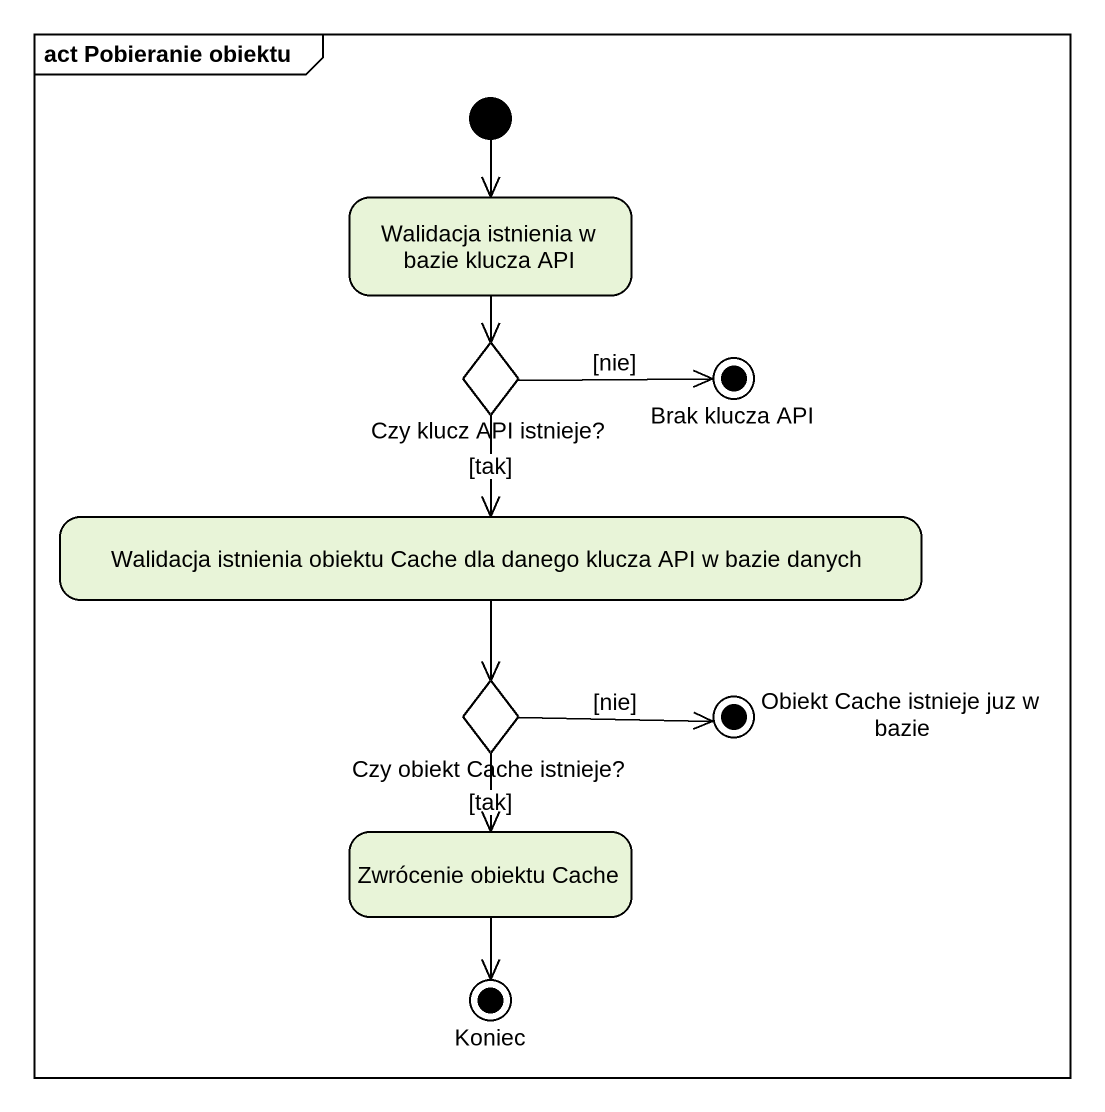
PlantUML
@startuml
mainframe act Pobieranie obiektu
hide empty description
state "Walidacja istnienia w bazie klucza API" as Walidacja_istnienia_w_bazie
state "Czy klucz API istnieje?" as Czy_klucz_API_istnieje <<choice>>
state "Brak klucza API" as Brak_klucza_API <<end>>
state "Walidacja istnienia obiektu Cache dla danego klucza API w bazie danych" as Walidacja_istnienia_obiektu
state "Czy obiekt Cache istnieje?" as Czy_obiekt_Cache_istnieje <<choice>>
state "Obiekt Cache istnieje juz w bazie" as Obiekt_Cache_istnieje_juz_w <<end>>
state "Zwrócenie obiektu Cache" as Zwrócenie_obiektu_Cache
state Koniec <<end>>
[*] --> Walidacja_istnienia_w_bazie
Walidacja_istnienia_w_bazie --> Czy_klucz_API_istnieje
Czy_klucz_API_istnieje -right-> Brak_klucza_API : [nie]
Czy_klucz_API_istnieje --> Walidacja_istnienia_obiektu : [tak]
Walidacja_istnienia_obiektu --> Czy_obiekt_Cache_istnieje
Czy_obiekt_Cache_istnieje -right-> Obiekt_Cache_istnieje_juz_w : [nie]
Czy_obiekt_Cache_istnieje --> Zwrócenie_obiektu_Cache : [tak]
Zwrócenie_obiektu_Cache --> Koniec
@enduml
